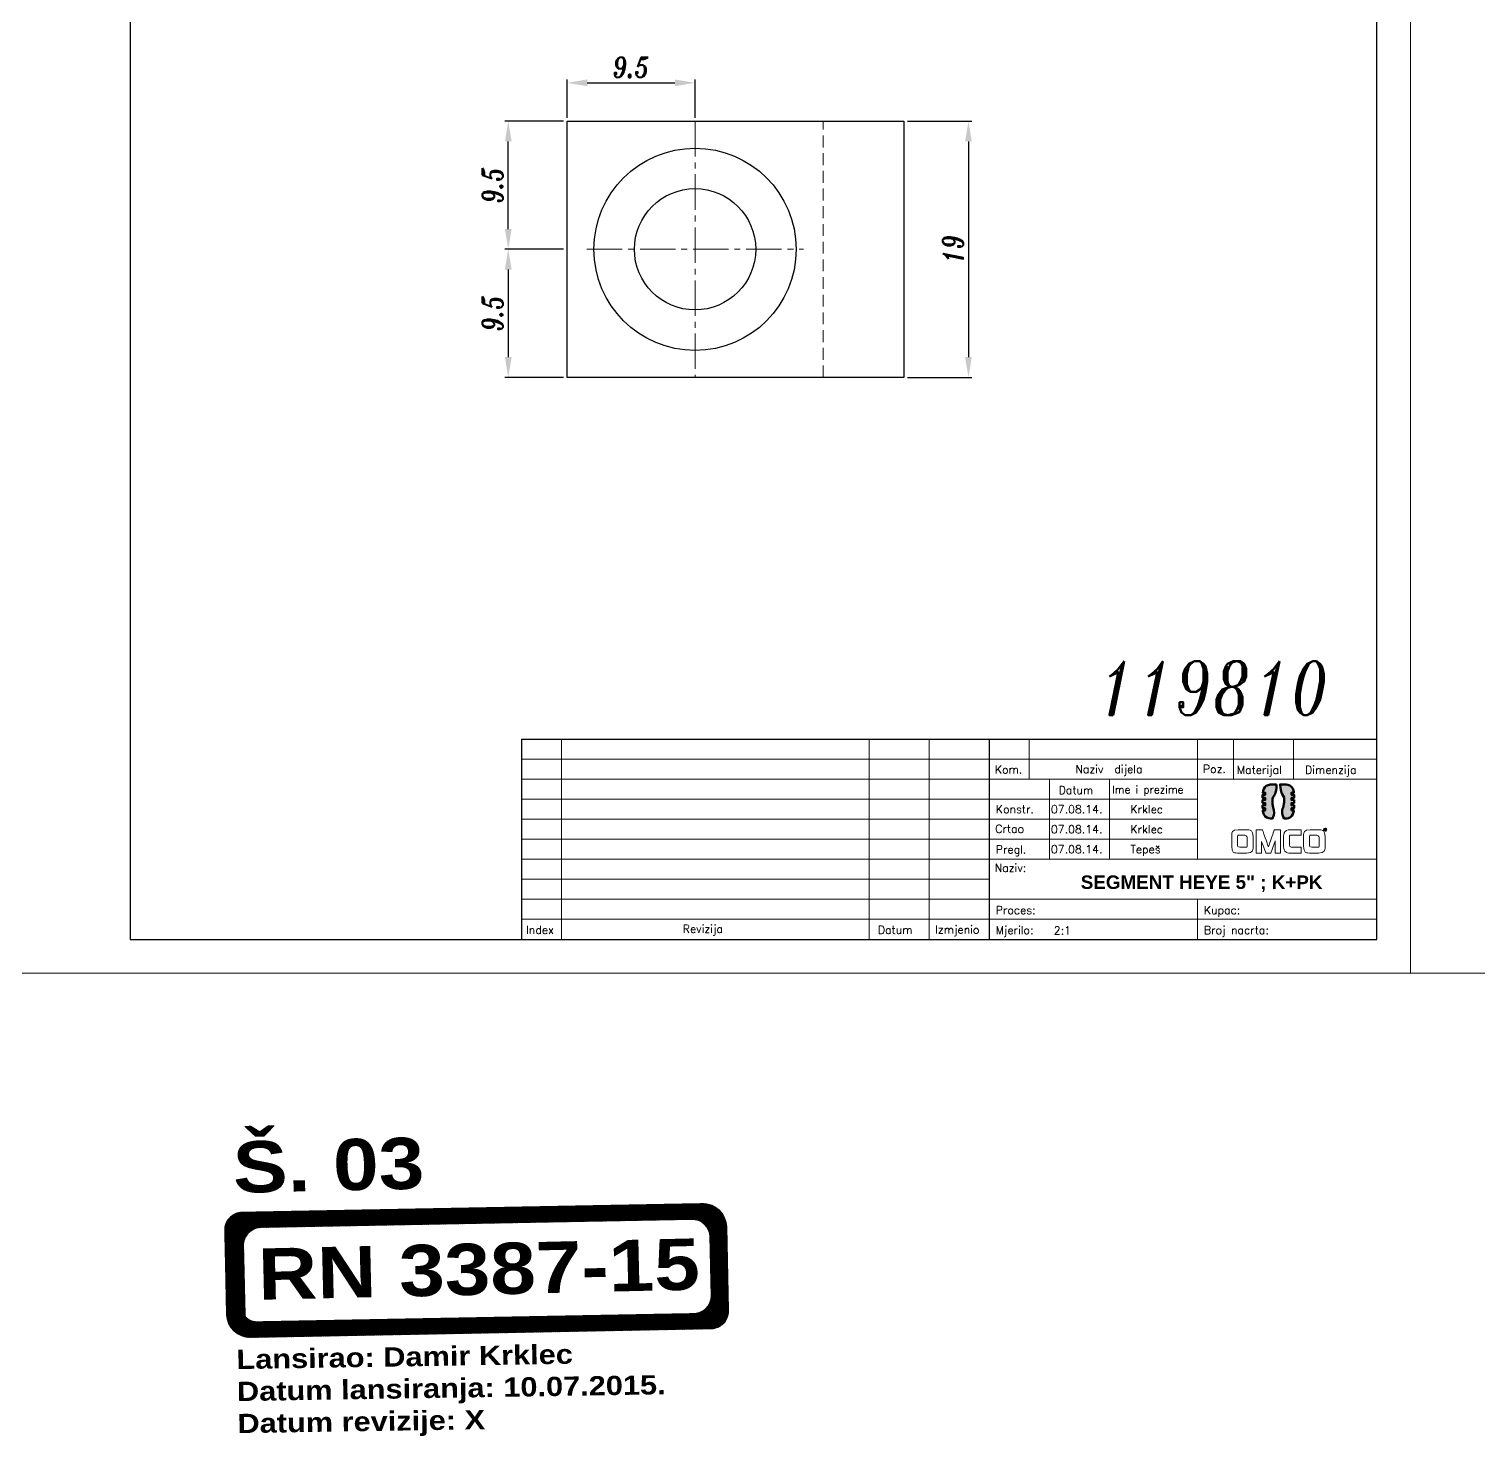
# Model space of a CAD drawing. Extents: x 39 to 1045, y -86 to 613.
# Drawn here: x 254.4 to 469.4, y -56.3 to 152.4 of the extents above; entities that cross this region are included whole.
import ezdxf

# ---------------------------------------------------------------- set-up
doc = ezdxf.new("R2010")
doc.units = 0
doc.header["$LTSCALE"] = 7
doc.header["$MEASUREMENT"] = 0
doc.linetypes.add('CENTER2', pattern=[1.125, 0.75, -0.125, 0.125, -0.125])
doc.linetypes.add('HIDDEN', pattern=[0.375, 0.25, -0.125])
doc.layers.get('0').update_dxf_attribs({"linetype": 'CONTINUOUS', "lineweight": 15})
for name, color, linetype, lineweight in [('1', 1, 'CENTER2', 15), ('2', 2, 'HIDDEN', 15), ('3', 3, 'CONTINUOUS', 30), ('4', 5, 'CONTINUOUS', 50)]:
    doc.layers.add(name, color=color, linetype=linetype, lineweight=lineweight)
doc.styles.add('ITALICT', font='ITALICT.shx', dxfattribs={"width": 0.8, "height": 3})
doc.styles.add('ROMANS', font='romans.shx')
doc.styles.get("Standard").update_dxf_attribs({"font": 'isocp.shx', "height": 3})
doc.dimstyles.new('2', dxfattribs={"dimtxt": 3, "dimasz": 3, "dimexe": 0.5, "dimexo": 0.5, "dimgap": 0.8, "dimtad": 1, "dimlfac": 0.5, "dimdsep": 46, "dimtxsty": 'ITALICT', "dimcen": 0, "dimazin": 2, "dimtfac": 1, "dimtmove": 0, "dimatfit": 3, "dimfxl": 1, "dimtvp": 13.888889, "dimtolj": 1, "dimarcsym": 0})
pattern_1 = [(45, (277.9227, -46.1618), (-0.04939141, 0.04939141), [])]

# ---------------------------------------------------------------- blocks, each defined once
blk = doc.blocks.new('*D112')
at = {"color": 0, "lineweight": -2, "transparency": 16777216}
for p, q in [((333.74, 138.72), (325.02, 138.72)), ((325.52, 122.72), (325.52, 135.72)), ((333.74, 119.72), (325.02, 119.72))]:
    blk.add_line(p, q, dxfattribs=at)
at = {"color": 0, "transparency": 16777216}
for points in [[(325.02, 135.72), (326.02, 135.72), (325.52, 138.72)], [(325.02, 122.72), (326.02, 122.72), (325.52, 119.72)]]:
    blk.add_solid(points, dxfattribs=at)
at = {"color": 0, "transparency": 16777216, "insert": (323.22, 129.22), "char_height": 3, "attachment_point": 5, "rotation": 90, "style": 'ITALICT'}
blk.add_mtext('\\A1;9.5', dxfattribs=at)
blk = doc.blocks.new('*D113')
at = {"color": 0, "lineweight": -2, "transparency": 16777216}
for p, q in [((333.74, 119.72), (325.02, 119.72)), ((325.52, 116.72), (325.52, 103.72)), ((333.74, 100.72), (325.02, 100.72))]:
    blk.add_line(p, q, dxfattribs=at)
at = {"color": 0, "transparency": 16777216}
for points in [[(325.02, 116.72), (326.02, 116.72), (325.52, 119.72)], [(325.02, 103.72), (326.02, 103.72), (325.52, 100.72)]]:
    blk.add_solid(points, dxfattribs=at)
at = {"color": 0, "transparency": 16777216, "insert": (323.22, 110.22), "char_height": 3, "attachment_point": 5, "rotation": 90, "style": 'ITALICT'}
blk.add_mtext('\\A1;9.5', dxfattribs=at)
blk = doc.blocks.new('*D114')
at = {"color": 0, "lineweight": -2, "transparency": 16777216}
for p, q in [((334.24, 139.22), (334.24, 144.91)), ((337.24, 144.41), (350.24, 144.41)), ((353.24, 139.22), (353.24, 144.91))]:
    blk.add_line(p, q, dxfattribs=at)
at = {"color": 0, "transparency": 16777216}
for points in [[(337.24, 144.91), (337.24, 143.91), (334.24, 144.41)], [(350.24, 144.91), (350.24, 143.91), (353.24, 144.41)]]:
    blk.add_solid(points, dxfattribs=at)
at = {"color": 0, "transparency": 16777216, "insert": (343.74, 146.71), "char_height": 3, "attachment_point": 5, "style": 'ITALICT'}
blk.add_mtext('\\A1;9.5', dxfattribs=at)
blk = doc.blocks.new('*D115')
at = {"color": 0, "lineweight": -2, "transparency": 16777216}
for p, q in [((384.74, 138.72), (394.3, 138.72)), ((393.8, 135.72), (393.8, 103.72)), ((384.74, 100.72), (394.3, 100.72))]:
    blk.add_line(p, q, dxfattribs=at)
at = {"color": 0, "transparency": 16777216}
for points in [[(393.3, 135.72), (394.3, 135.72), (393.8, 138.72)], [(393.3, 103.72), (394.3, 103.72), (393.8, 100.72)]]:
    blk.add_solid(points, dxfattribs=at)
at = {"color": 0, "transparency": 16777216, "insert": (391.5, 119.72), "char_height": 3, "attachment_point": 5, "rotation": 90, "style": 'ITALICT'}
blk.add_mtext('\\A1;19', dxfattribs=at)

msp = doc.modelspace()

# ---------------------------------------------------------------- hatches: boundary and pattern name
h = msp.add_hatch()
h.set_pattern_fill('ANSI31', color=1, scale=0.0055, style=0)
h.set_pattern_definition([(45, (277.922697, -46.1618), (-0.012347852, 0.012347852), [])])
h.paths.add_polyline_path([(354.8279, -39.6621, 0.41522729), (357.4177, -36.9639), (357.1389, -24.4212, 0.33879662), (355.132, -21.9167, 0.05237956), (354.4004, -21.8417, 0.00407107), (354.3431, -21.8423), (286.0416, -23.1242, 0.41522729), (283.4518, -25.8224), (283.7283, -38.2581, 0.00407107), (283.73, -38.3154, 0.05237956), (283.8349, -39.0434, 0.33879662), (286.4195, -40.9459)])
h.paths.add_polyline_path([(355.6238, -35.4573, -0.41522729), (353.034, -38.1555), (288.365, -39.3691, -0.18828344), (286.5635, -38.7045, -0.20868191), (285.6761, -36.7883), (285.4657, -27.3248, -0.41522729), (288.0555, -24.6266), (352.7245, -23.413, -0.41320056), (355.4134, -25.9938), (355.4305, -26.7637)], flags=16)
h = msp.add_hatch()
h.set_pattern_fill('ANSI31', color=254, scale=0.022, style=0)
h.set_pattern_definition(pattern_1)
h.paths.add_polyline_path([(286.4195, -40.9459, -0.33879662), (283.8349, -39.0434, 0.3486048), (287.3134, -41.6993), (355.6149, -40.4175, 0.41522729), (358.2047, -37.7193), (357.9283, -25.2835, 0.3486048), (355.132, -21.9167, -0.33879662), (357.1389, -24.4212), (357.4177, -36.9639, -0.41522729), (354.8279, -39.6621)])
h = msp.add_hatch()
h.set_pattern_fill('ANSI31', color=254, scale=0.022, style=0)
h.set_pattern_definition(pattern_1)
h.paths.add_polyline_path([(355.4134, -25.9938, 0.41320056), (352.7245, -23.413), (288.0555, -24.6266, 0.41522729), (285.4657, -27.3248), (285.6761, -36.7883, 0.20868191), (286.5635, -38.7045, -0.09285073), (286.4801, -38.3081), (286.2527, -28.0802, -0.41522729), (288.8425, -25.382), (352.7416, -24.1828, -0.41320056), (355.4305, -26.7637)])
at = {"layer": '4'}
h = msp.add_hatch(color=142, dxfattribs=at)
edge = h.paths.add_edge_path()
edge.add_spline(control_points=[(438.8947, 37.9961), (438.8947, 38.6345), (439.4568, 38.8053), (439.5184, 40.3372)], knot_values=[0.95238095, 0.95238095, 0.95238095, 0.95238095, 1, 1, 1, 1], degree=3, periodic=0)
edge.add_spline(control_points=[(439.5184, 40.3372), (439.5184, 40.3372), (438.8699, 40.3372), (438.8699, 40.3372)], knot_values=[0, 0, 0, 0, 0.04761905, 0.04761905, 0.04761905, 0.04761905], degree=3, periodic=0)
edge.add_spline(control_points=[(438.8699, 40.3372), (437.7753, 40.3372), (437.5257, 39.4929), (437.4688, 39.1073), (437.4688, 39.1073), (437.4688, 39.1073), (437.5615, 39.1073), (437.6543, 39.1073)], knot_values=[0.04761905, 0.04761905, 0.04761905, 0.04761905, 0.0952381, 0.0952381, 0.0952381, 0.0952381, 0.11904762, 0.11904762, 0.11904762, 0.11904762], degree=3, periodic=0)
edge.add_spline(control_points=[(437.6543, 39.1073), (437.7471, 39.1073), (437.8399, 39.1073), (437.8399, 39.1073)], knot_values=[0.11904762, 0.11904762, 0.11904762, 0.11904762, 0.14285714, 0.14285714, 0.14285714, 0.14285714], degree=3, periodic=0)
edge.add_spline(control_points=[(437.8399, 39.1073), (437.8399, 39.1073), (437.8399, 38.7968), (437.8399, 38.7968)], knot_values=[0.14285714, 0.14285714, 0.14285714, 0.14285714, 0.19047571, 0.19047571, 0.19047571, 0.19047571], degree=3, periodic=0)
edge.add_spline(control_points=[(437.8399, 38.7968), (437.8399, 38.7968), (437.8399, 38.7968), (437.8399, 38.7968), (437.8399, 38.7968), (437.8399, 38.7968), (437.7428, 38.7968), (437.6458, 38.7968)], knot_values=[0.19047571, 0.19047571, 0.19047571, 0.19047571, 0.19047619, 0.19047619, 0.19047619, 0.19047619, 0.21428571, 0.21428571, 0.21428571, 0.21428571], degree=3, periodic=0)
edge.add_spline(control_points=[(437.6458, 38.7968), (437.5487, 38.7968), (437.4517, 38.7968), (437.4517, 38.7968), (437.4517, 38.7968), (437.4517, 38.7968), (437.4517, 38.6827), (437.4517, 38.5686)], knot_values=[0.21428571, 0.21428571, 0.21428571, 0.21428571, 0.23809524, 0.23809524, 0.23809524, 0.23809524, 0.26190476, 0.26190476, 0.26190476, 0.26190476], degree=3, periodic=0)
edge.add_spline(control_points=[(437.4517, 38.5686), (437.4517, 38.4544), (437.4517, 38.3403), (437.4517, 38.3403), (437.4517, 38.3403), (437.4517, 38.3403), (437.5487, 38.3403), (437.6458, 38.3403)], knot_values=[0.26190476, 0.26190476, 0.26190476, 0.26190476, 0.28571429, 0.28571429, 0.28571429, 0.28571429, 0.30952381, 0.30952381, 0.30952381, 0.30952381], degree=3, periodic=0)
edge.add_spline(control_points=[(437.6458, 38.3403), (437.7428, 38.3403), (437.8399, 38.3403), (437.8399, 38.3403)], knot_values=[0.30952381, 0.30952381, 0.30952381, 0.30952381, 0.33333333, 0.33333333, 0.33333333, 0.33333333], degree=3, periodic=0)
edge.add_spline(control_points=[(437.8399, 38.3403), (437.8399, 38.3403), (437.8399, 38.0298), (437.8399, 38.0298)], knot_values=[0.33333333, 0.33333333, 0.33333333, 0.33333333, 0.3809519, 0.3809519, 0.3809519, 0.3809519], degree=3, periodic=0)
edge.add_spline(control_points=[(437.8399, 38.0298), (437.8399, 38.0298), (437.8399, 38.0298), (437.8399, 38.0298), (437.8399, 38.0298), (437.8399, 38.0298), (437.7428, 38.0298), (437.6458, 38.0298)], knot_values=[0.3809519, 0.3809519, 0.3809519, 0.3809519, 0.38095238, 0.38095238, 0.38095238, 0.38095238, 0.4047619, 0.4047619, 0.4047619, 0.4047619], degree=3, periodic=0)
edge.add_spline(control_points=[(437.6458, 38.0298), (437.5487, 38.0298), (437.4517, 38.0298), (437.4517, 38.0298), (437.4517, 38.0298), (437.4517, 38.0298), (437.4517, 37.9157), (437.4517, 37.8016)], knot_values=[0.4047619, 0.4047619, 0.4047619, 0.4047619, 0.42857143, 0.42857143, 0.42857143, 0.42857143, 0.45238095, 0.45238095, 0.45238095, 0.45238095], degree=3, periodic=0)
edge.add_spline(control_points=[(437.4517, 37.8016), (437.4517, 37.6875), (437.4517, 37.5734), (437.4517, 37.5734), (437.4517, 37.5734), (437.4517, 37.5734), (437.5487, 37.5734), (437.6458, 37.5734)], knot_values=[0.45238095, 0.45238095, 0.45238095, 0.45238095, 0.47619048, 0.47619048, 0.47619048, 0.47619048, 0.5, 0.5, 0.5, 0.5], degree=3, periodic=0)
edge.add_spline(control_points=[(437.6458, 37.5734), (437.7428, 37.5734), (437.8399, 37.5734), (437.8399, 37.5734)], knot_values=[0.5, 0.5, 0.5, 0.5, 0.52380952, 0.52380952, 0.52380952, 0.52380952], degree=3, periodic=0)
edge.add_spline(control_points=[(437.8399, 37.5734), (437.8399, 37.5734), (437.8399, 37.2628), (437.8399, 37.2628)], knot_values=[0.52380952, 0.52380952, 0.52380952, 0.52380952, 0.5714281, 0.5714281, 0.5714281, 0.5714281], degree=3, periodic=0)
edge.add_spline(control_points=[(437.8399, 37.2628), (437.8399, 37.2628), (437.8399, 37.2628), (437.8399, 37.2628), (437.8399, 37.2628), (437.8399, 37.2628), (437.7428, 37.2628), (437.6458, 37.2628)], knot_values=[0.5714281, 0.5714281, 0.5714281, 0.5714281, 0.57142857, 0.57142857, 0.57142857, 0.57142857, 0.5952381, 0.5952381, 0.5952381, 0.5952381], degree=3, periodic=0)
edge.add_spline(control_points=[(437.6458, 37.2628), (437.5487, 37.2628), (437.4517, 37.2628), (437.4517, 37.2628), (437.4517, 37.2628), (437.4517, 37.2628), (437.4517, 37.1487), (437.4517, 37.0346)], knot_values=[0.5952381, 0.5952381, 0.5952381, 0.5952381, 0.61904762, 0.61904762, 0.61904762, 0.61904762, 0.64285714, 0.64285714, 0.64285714, 0.64285714], degree=3, periodic=0)
edge.add_spline(control_points=[(437.4517, 37.0346), (437.4517, 36.9205), (437.4517, 36.8064), (437.4517, 36.8064), (437.4517, 36.8064), (437.4517, 36.8064), (437.5487, 36.8064), (437.6458, 36.8064)], knot_values=[0.64285714, 0.64285714, 0.64285714, 0.64285714, 0.66666667, 0.66666667, 0.66666667, 0.66666667, 0.69047619, 0.69047619, 0.69047619, 0.69047619], degree=3, periodic=0)
edge.add_spline(control_points=[(437.6458, 36.8064), (437.7428, 36.8064), (437.8399, 36.8064), (437.8399, 36.8064)], knot_values=[0.69047619, 0.69047619, 0.69047619, 0.69047619, 0.71428571, 0.71428571, 0.71428571, 0.71428571], degree=3, periodic=0)
edge.add_spline(control_points=[(437.8399, 36.8064), (437.8399, 36.8064), (437.8399, 36.4958), (437.8399, 36.4958)], knot_values=[0.71428571, 0.71428571, 0.71428571, 0.71428571, 0.76190429, 0.76190429, 0.76190429, 0.76190429], degree=3, periodic=0)
edge.add_spline(control_points=[(437.8399, 36.4958), (437.8399, 36.4958), (437.8399, 36.4958), (437.8399, 36.4958), (437.8399, 36.4958), (437.8399, 36.4958), (437.4658, 36.4958), (437.4658, 36.4958)], knot_values=[0.76190429, 0.76190429, 0.76190429, 0.76190429, 0.76190476, 0.76190476, 0.76190476, 0.76190476, 0.80952381, 0.80952381, 0.80952381, 0.80952381], degree=3, periodic=0)
edge.add_spline(control_points=[(437.4658, 36.4958), (437.5981, 35.3262), (438.6313, 35.2659), (438.7841, 35.2659)], knot_values=[0.80952381, 0.80952381, 0.80952381, 0.80952381, 0.85714286, 0.85714286, 0.85714286, 0.85714286], degree=3, periodic=0)
edge.add_spline(control_points=[(438.7841, 35.2659), (438.7841, 35.2659), (438.8987, 35.2659), (438.8987, 35.2659)], knot_values=[0.85714286, 0.85714286, 0.85714286, 0.85714286, 0.9047619, 0.9047619, 0.9047619, 0.9047619], degree=3, periodic=0)
edge.add_spline(control_points=[(438.8987, 35.2659), (439.4413, 36.0461), (438.8947, 37.1832), (438.8947, 37.9961)], knot_values=[0.9047619, 0.9047619, 0.9047619, 0.9047619, 0.95238095, 0.95238095, 0.95238095, 0.95238095], degree=3, periodic=0)
h = msp.add_hatch(color=253, dxfattribs=at)
edge = h.paths.add_edge_path()
edge.add_spline(control_points=[(441.7225, 37.5734), (441.7225, 37.5734), (441.7225, 37.5734), (441.7225, 37.5734), (441.7225, 37.5734), (441.7225, 37.5734), (441.8195, 37.5734), (441.9166, 37.5734)], knot_values=[0.23809476, 0.23809476, 0.23809476, 0.23809476, 0.23809524, 0.23809524, 0.23809524, 0.23809524, 0.26190476, 0.26190476, 0.26190476, 0.26190476], degree=3, periodic=0)
edge.add_spline(control_points=[(441.9166, 37.5734), (442.0136, 37.5734), (442.1107, 37.5734), (442.1107, 37.5734), (442.1107, 37.5734), (442.1107, 37.5734), (442.1107, 37.6875), (442.1107, 37.8016)], knot_values=[0.26190476, 0.26190476, 0.26190476, 0.26190476, 0.28571429, 0.28571429, 0.28571429, 0.28571429, 0.30952381, 0.30952381, 0.30952381, 0.30952381], degree=3, periodic=0)
edge.add_spline(control_points=[(442.1107, 37.8016), (442.1107, 37.9157), (442.1107, 38.0298), (442.1107, 38.0298), (442.1107, 38.0298), (442.1107, 38.0298), (442.0136, 38.0298), (441.9166, 38.0298)], knot_values=[0.30952381, 0.30952381, 0.30952381, 0.30952381, 0.33333333, 0.33333333, 0.33333333, 0.33333333, 0.35714286, 0.35714286, 0.35714286, 0.35714286], degree=3, periodic=0)
edge.add_spline(control_points=[(441.9166, 38.0298), (441.8195, 38.0298), (441.7225, 38.0298), (441.7225, 38.0298)], knot_values=[0.35714286, 0.35714286, 0.35714286, 0.35714286, 0.38095238, 0.38095238, 0.38095238, 0.38095238], degree=3, periodic=0)
edge.add_spline(control_points=[(441.7225, 38.0298), (441.7225, 38.0298), (441.7225, 38.3403), (441.7225, 38.3403)], knot_values=[0.38095238, 0.38095238, 0.38095238, 0.38095238, 0.42857095, 0.42857095, 0.42857095, 0.42857095], degree=3, periodic=0)
edge.add_spline(control_points=[(441.7225, 38.3403), (441.7225, 38.3403), (441.7225, 38.3403), (441.7225, 38.3403), (441.7225, 38.3403), (441.7225, 38.3403), (441.8195, 38.3403), (441.9166, 38.3403)], knot_values=[0.42857095, 0.42857095, 0.42857095, 0.42857095, 0.42857143, 0.42857143, 0.42857143, 0.42857143, 0.45238095, 0.45238095, 0.45238095, 0.45238095], degree=3, periodic=0)
edge.add_spline(control_points=[(441.9166, 38.3403), (442.0136, 38.3403), (442.1107, 38.3403), (442.1107, 38.3403), (442.1107, 38.3403), (442.1107, 38.3403), (442.1107, 38.4544), (442.1107, 38.5686)], knot_values=[0.45238095, 0.45238095, 0.45238095, 0.45238095, 0.47619048, 0.47619048, 0.47619048, 0.47619048, 0.5, 0.5, 0.5, 0.5], degree=3, periodic=0)
edge.add_spline(control_points=[(442.1107, 38.5686), (442.1107, 38.6827), (442.1107, 38.7968), (442.1107, 38.7968), (442.1107, 38.7968), (442.1107, 38.7968), (442.0136, 38.7968), (441.9166, 38.7968)], knot_values=[0.5, 0.5, 0.5, 0.5, 0.52380952, 0.52380952, 0.52380952, 0.52380952, 0.54761905, 0.54761905, 0.54761905, 0.54761905], degree=3, periodic=0)
edge.add_spline(control_points=[(441.9166, 38.7968), (441.8195, 38.7968), (441.7225, 38.7968), (441.7225, 38.7968)], knot_values=[0.54761905, 0.54761905, 0.54761905, 0.54761905, 0.57142857, 0.57142857, 0.57142857, 0.57142857], degree=3, periodic=0)
edge.add_spline(control_points=[(441.7225, 38.7968), (441.7225, 38.7968), (441.7225, 39.1073), (441.7225, 39.1073)], knot_values=[0.57142857, 0.57142857, 0.57142857, 0.57142857, 0.61904714, 0.61904714, 0.61904714, 0.61904714], degree=3, periodic=0)
edge.add_spline(control_points=[(441.7225, 39.1073), (441.7225, 39.1073), (441.7225, 39.1073), (441.7225, 39.1073), (441.7225, 39.1073), (441.7225, 39.1073), (442.0954, 39.1073), (442.0954, 39.1073)], knot_values=[0.61904714, 0.61904714, 0.61904714, 0.61904714, 0.61904762, 0.61904762, 0.61904762, 0.61904762, 0.66666667, 0.66666667, 0.66666667, 0.66666667], degree=3, periodic=0)
edge.add_spline(control_points=[(442.0954, 39.1073), (441.9589, 40.2693), (440.9307, 40.3372), (440.7783, 40.3372), (440.7783, 40.3372), (440.7783, 40.3372), (440.0438, 40.3372), (440.0438, 40.3372)], knot_values=[0.66666667, 0.66666667, 0.66666667, 0.66666667, 0.71428571, 0.71428571, 0.71428571, 0.71428572, 0.76190476, 0.76190476, 0.76190476, 0.76190476], degree=3, periodic=0)
edge.add_spline(control_points=[(440.0438, 40.3372), (440.1054, 38.8053), (440.6678, 38.6345), (440.6678, 37.9961)], knot_values=[0.76190476, 0.76190476, 0.76190476, 0.76190476, 0.80952381, 0.80952381, 0.80952381, 0.80952381], degree=3, periodic=0)
edge.add_spline(control_points=[(440.6678, 37.9961), (440.6678, 37.1832), (440.1211, 36.0461), (440.6637, 35.2659)], knot_values=[0.80952381, 0.80952381, 0.80952381, 0.80952381, 0.85714286, 0.85714286, 0.85714286, 0.85714286], degree=3, periodic=0)
edge.add_spline(control_points=[(440.6637, 35.2659), (440.6637, 35.2659), (440.7009, 35.2659), (440.7009, 35.2659)], knot_values=[0.85714286, 0.85714286, 0.85714286, 0.85714286, 0.9047619, 0.9047619, 0.9047619, 0.9047619], degree=3, periodic=0)
edge.add_spline(control_points=[(440.7009, 35.2659), (441.7956, 35.2659), (442.04, 36.1102), (442.0947, 36.4958), (442.0947, 36.4958), (442.0947, 36.4958), (442.0017, 36.4958), (441.9086, 36.4958)], knot_values=[0.9047619, 0.9047619, 0.9047619, 0.9047619, 0.95238095, 0.95238095, 0.95238095, 0.95238095, 0.97619048, 0.97619048, 0.97619048, 0.97619048], degree=3, periodic=0)
edge.add_spline(control_points=[(441.9086, 36.4958), (441.8155, 36.4958), (441.7225, 36.4958), (441.7225, 36.4958)], knot_values=[0.97619048, 0.97619048, 0.97619048, 0.97619048, 1, 1, 1, 1], degree=3, periodic=0)
edge.add_spline(control_points=[(441.7225, 36.4958), (441.7225, 36.4958), (441.7225, 36.8064), (441.7225, 36.8064)], knot_values=[0, 0, 0, 0, 0.04761857, 0.04761857, 0.04761857, 0.04761857], degree=3, periodic=0)
edge.add_spline(control_points=[(441.7225, 36.8064), (441.7225, 36.8064), (441.7225, 36.8064), (441.7225, 36.8064), (441.7225, 36.8064), (441.7225, 36.8064), (441.8195, 36.8064), (441.9166, 36.8064)], knot_values=[0.04761857, 0.04761857, 0.04761857, 0.04761857, 0.04761905, 0.04761905, 0.04761905, 0.04761905, 0.07142857, 0.07142857, 0.07142857, 0.07142857], degree=3, periodic=0)
edge.add_spline(control_points=[(441.9166, 36.8064), (442.0136, 36.8064), (442.1107, 36.8064), (442.1107, 36.8064), (442.1107, 36.8064), (442.1107, 36.8064), (442.1107, 36.9205), (442.1107, 37.0346)], knot_values=[0.07142857, 0.07142857, 0.07142857, 0.07142857, 0.0952381, 0.0952381, 0.0952381, 0.0952381, 0.11904762, 0.11904762, 0.11904762, 0.11904762], degree=3, periodic=0)
edge.add_spline(control_points=[(442.1107, 37.0346), (442.1107, 37.1487), (442.1107, 37.2628), (442.1107, 37.2628), (442.1107, 37.2628), (442.1107, 37.2628), (442.0136, 37.2628), (441.9166, 37.2628)], knot_values=[0.11904762, 0.11904762, 0.11904762, 0.11904762, 0.14285714, 0.14285714, 0.14285714, 0.14285714, 0.16666667, 0.16666667, 0.16666667, 0.16666667], degree=3, periodic=0)
edge.add_spline(control_points=[(441.9166, 37.2628), (441.8195, 37.2628), (441.7225, 37.2628), (441.7225, 37.2628)], knot_values=[0.16666667, 0.16666667, 0.16666667, 0.16666667, 0.19047619, 0.19047619, 0.19047619, 0.19047619], degree=3, periodic=0)
edge.add_spline(control_points=[(441.7225, 37.2628), (441.7225, 37.2628), (441.7225, 37.5734), (441.7225, 37.5734)], knot_values=[0.19047619, 0.19047619, 0.19047619, 0.19047619, 0.23809476, 0.23809476, 0.23809476, 0.23809476], degree=3, periodic=0)

# ---------------------------------------------------------------- linework, layer by layer
for p, q in [((459.4079, 612.9628), (459.4079, 12.3608)), ((459.4079, 12.3608), (459.4079, 309.3608)), ((333.4442, 47.0548), (333.4442, 17.3608)), ((379.079, 47.0548), (379.079, 17.3608)), ((387.9872, 47.0548), (387.9872, 17.3608)), ((402.8342, 47.0548), (402.8342, 41.116)), ((427.7772, 47.0548), (427.7772, 29.2384)), ((433.1221, 47.0548), (433.1221, 41.116)), ((442.0303, 47.0548), (442.0303, 41.116)), ((327.5054, 44.0854), (454.4079, 44.0854)), ((454.4079, 41.116), (327.5054, 41.116)), ((405.8036, 41.116), (405.8036, 29.2384)), ((414.7118, 41.116), (414.7118, 29.2384)), ((327.5054, 38.1466), (427.7772, 38.1466)), ((327.5054, 35.1772), (427.7772, 35.1772)), ((327.5054, 32.2078), (427.7772, 32.2078)), ((327.5054, 29.2384), (454.4079, 29.2384)), ((396.8954, 26.269), (327.5054, 26.269)), ((327.5054, 23.2996), (454.4079, 23.2996)), ((427.7772, 23.2996), (427.7772, 17.3608)), ((327.5054, 20.3302), (454.4079, 20.3302)), ((249.4079, 12.3608), (459.4079, 12.3608)), ((459.4079, 12.3608), (879.4079, 12.3608))]:
    msp.add_line(p, q)
at = {"color": 7}
for p, q in [((286.0416, -23.1242), (354.3431, -21.8423)), ((288.0555, -24.6266), (352.7245, -23.413)), ((288.8425, -25.382), (352.7416, -24.1828)), ((357.1389, -24.4212), (357.4177, -36.9639)), ((357.9283, -25.2835), (358.2047, -37.7193)), ((283.4518, -25.8224), (283.7283, -38.2581)), ((285.4657, -27.3248), (285.6761, -36.7883)), ((355.4134, -25.9938), (355.6238, -35.4573)), ((286.2527, -28.0802), (286.4801, -38.3081)), ((288.365, -39.3691), (353.034, -38.1555)), ((286.4195, -40.9459), (354.8279, -39.6621)), ((287.3134, -41.6993), (355.6149, -40.4175))]:
    msp.add_line(p, q, dxfattribs=at)
for centre, radius, start, end in [((286.0912, -25.7637), 2.64, 91.075154, 181.273388), ((352.7741, -26.0525), 2.64, 1.273388, 91.075154), ((354.4091, -25.3617), 3.52, 1.273388, 91.075154), ((354.4995, -24.4799), 2.64, 1.273388, 91.075154), ((288.1051, -27.2662), 2.64, 91.075154, 181.273388), ((288.8921, -28.0215), 2.64, 91.075154, 181.273388), ((352.7912, -26.8223), 2.64, 1.273388, 91.075154), ((352.9844, -35.516), 2.64, 271.075154, 1.273388), ((287.2474, -38.1799), 3.52, 181.273388, 271.075154), ((286.37, -38.3064), 2.64, 181.273388, 271.075154), ((288.3154, -36.7296), 2.64, 181.273388, 271.075154), ((287.5798, -38.2837), 1.1, 181.273388, 202.49237), ((354.7784, -37.0226), 2.64, 271.075154, 1.273388), ((355.5653, -37.7779), 2.64, 271.075154, 1.273388)]:
    msp.add_arc(centre, radius, start, end, dxfattribs=at)
for points, knots in [([(435.0698, 30.1584), (435.0698, 30.1584), (433.7647, 30.1584), (433.7647, 30.1584), (433.7647, 30.1584), (433.6535, 30.1584), (432.8575, 30.2051), (432.8575, 31.1709), (432.8575, 31.1709), (432.8575, 31.1709), (432.8575, 32.6457), (432.8575, 32.6457), (432.8575, 32.6457), (432.8575, 32.6457), (432.8575, 33.6114), (433.8232, 33.6114), (433.8232, 33.6114), (433.8232, 33.6114), (435.1225, 33.6114), (435.1225, 33.6114), (435.1225, 33.6114), (435.2337, 33.6114), (436.0297, 33.5587), (436.0297, 32.593), (436.0297, 32.593), (436.0297, 32.593), (436.0297, 31.1241), (436.0297, 31.1241), (436.0297, 31.1241), (436.0297, 31.1241), (436.0355, 30.1584), (435.0698, 30.1584)], [0, 0, 0, 0, 0.125, 0.125, 0.125, 0.1875, 0.25, 0.25, 0.25, 0.3125, 0.375, 0.375, 0.375, 0.4375, 0.5, 0.5, 0.5, 0.5625, 0.625, 0.625, 0.625, 0.6875, 0.75, 0.75, 0.75, 0.8125, 0.875, 0.875, 0.875, 0.9375, 1, 1, 1, 1]), ([(435.1517, 32.3941), (435.1517, 32.3941), (435.1517, 32.792), (434.8123, 32.792), (434.8123, 32.792), (434.8123, 32.792), (433.8466, 32.792), (433.8466, 32.792), (433.8466, 32.792), (433.8466, 32.792), (433.7354, 32.7862), (433.7354, 32.675), (433.7354, 32.675), (433.7354, 32.675), (433.7354, 31.4284), (433.7354, 31.4284), (433.7354, 31.4284), (433.7354, 31.4284), (433.7354, 31.0362), (434.0749, 31.0362), (434.0749, 31.0362), (434.0749, 31.0362), (435.0406, 31.0362), (435.0406, 31.0362), (435.0406, 31.0362), (435.0406, 31.0362), (435.1517, 31.0362), (435.1517, 31.1475), (435.1517, 31.1475), (435.1517, 31.1475), (435.1517, 32.3941), (435.1517, 32.3941)], [0, 0, 0, 0, 0.125, 0.125, 0.125, 0.1875, 0.25, 0.25, 0.25, 0.3125, 0.375, 0.375, 0.375, 0.4375, 0.5, 0.5, 0.5, 0.5625, 0.625, 0.625, 0.625, 0.6875, 0.75, 0.75, 0.75, 0.8125, 0.875, 0.875, 0.875, 0.9375, 1, 1, 1, 1]), ([(439.3188, 30.1584), (439.3188, 30.1584), (439.3188, 31.9669), (439.3188, 31.9669), (439.3188, 31.9669), (439.3188, 31.9669), (438.6867, 30.1584), (438.6867, 30.1584), (438.6867, 30.1584), (438.6867, 30.1584), (437.9259, 30.1584), (437.9259, 30.1584), (437.9259, 30.1584), (437.9259, 30.1584), (437.2822, 31.885), (437.2822, 31.885), (437.2822, 31.885), (437.2822, 31.885), (437.2822, 30.1584), (437.2822, 30.1584), (437.2822, 30.1584), (437.2822, 30.1584), (436.4685, 30.1584), (436.4685, 30.1584), (436.4685, 30.1584), (436.4685, 30.1584), (436.4685, 33.6114), (436.4685, 33.6114), (436.4685, 33.6114), (436.4685, 33.6114), (437.4108, 33.6114), (437.4108, 33.6114), (437.4108, 33.6114), (437.4108, 33.6114), (438.3179, 31.0655), (438.3179, 31.0655), (438.3179, 31.0655), (438.3179, 31.0655), (439.1842, 33.6114), (439.1842, 33.6114), (439.1842, 33.6114), (439.1842, 33.6114), (440.109, 33.6114), (440.109, 33.6114), (440.109, 33.6114), (440.109, 33.6114), (440.109, 30.1584), (440.109, 30.1584), (440.109, 30.1584), (440.109, 30.1584), (439.3188, 30.1584), (439.3188, 30.1584)], [0, 0, 0, 0, 0.07692308, 0.07692308, 0.07692308, 0.11538462, 0.15384615, 0.15384615, 0.15384615, 0.19230769, 0.23076923, 0.23076923, 0.23076923, 0.26923077, 0.30769231, 0.30769231, 0.30769231, 0.34615385, 0.38461538, 0.38461538, 0.38461538, 0.42307692, 0.46153846, 0.46153846, 0.46153846, 0.5, 0.53846154, 0.53846154, 0.53846154, 0.57692308, 0.61538462, 0.61538462, 0.61538462, 0.65384615, 0.69230769, 0.69230769, 0.69230769, 0.73076923, 0.76923077, 0.76923077, 0.76923077, 0.80769231, 0.84615385, 0.84615385, 0.84615385, 0.88461538, 0.92307692, 0.92307692, 0.92307692, 0.96153846, 1, 1, 1, 1]), ([(443.1524, 31.0362), (443.1524, 31.0362), (441.7651, 31.0362), (441.7651, 31.0362), (441.7651, 31.0362), (441.4257, 31.0362), (441.4256, 31.4284), (441.4256, 31.4284), (441.4256, 31.4284), (441.4256, 31.4284), (441.4257, 32.675), (441.4257, 32.675), (441.4257, 32.675), (441.4257, 32.7862), (441.5369, 32.792), (441.5369, 32.792), (441.5369, 32.792), (441.5369, 32.792), (443.1524, 32.792), (443.1524, 32.792), (443.1524, 32.792), (443.1524, 32.792), (443.1524, 33.6114), (443.1524, 33.6114), (443.1524, 33.6114), (443.1524, 33.6114), (441.5136, 33.6114), (441.5136, 33.6114), (441.5136, 33.6114), (440.5479, 33.6114), (440.5479, 32.6457), (440.5479, 32.6457), (440.5479, 32.6457), (440.5479, 32.6457), (440.5479, 31.1709), (440.5479, 31.1709), (440.5479, 31.1709), (440.5479, 30.2051), (441.3438, 30.1584), (441.455, 30.1584), (441.455, 30.1584), (441.455, 30.1584), (443.1524, 30.1584), (443.1524, 30.1584), (443.1524, 30.1584), (443.1524, 30.1584), (443.1524, 31.0362), (443.1524, 31.0362)], [0, 0, 0, 0, 0.08333333, 0.08333333, 0.08333333, 0.125, 0.16666667, 0.16666667, 0.16666667, 0.20833333, 0.25, 0.25, 0.25, 0.29166667, 0.33333333, 0.33333333, 0.33333333, 0.375, 0.41666667, 0.41666667, 0.41666667, 0.45833333, 0.5, 0.5, 0.5, 0.54166667, 0.58333333, 0.58333333, 0.58333333, 0.625, 0.66666667, 0.66666667, 0.66666667, 0.70833333, 0.75, 0.75, 0.75, 0.79166667, 0.83333333, 0.83333333, 0.83333333, 0.875, 0.91666667, 0.91666667, 0.91666667, 0.95833333, 1, 1, 1, 1]), ([(445.7449, 30.1584), (445.7449, 30.1584), (444.4398, 30.1584), (444.4398, 30.1584), (444.4398, 30.1584), (444.3287, 30.1584), (443.5328, 30.2051), (443.5328, 31.1709), (443.5328, 31.1709), (443.5328, 31.1709), (443.5328, 32.6457), (443.5328, 32.6457), (443.5328, 32.6457), (443.5328, 32.6457), (443.5328, 33.6114), (444.4984, 33.6114), (444.4984, 33.6114), (444.4984, 33.6114), (445.7977, 33.6114), (445.7977, 33.6114), (445.7977, 33.6114), (445.9089, 33.6114), (446.7048, 33.5587), (446.7048, 32.593), (446.7048, 32.593), (446.7048, 32.593), (446.7048, 31.1241), (446.7048, 31.1241), (446.7048, 31.1241), (446.7048, 31.1241), (446.7106, 30.1584), (445.7449, 30.1584)], [0, 0, 0, 0, 0.125, 0.125, 0.125, 0.1875, 0.25, 0.25, 0.25, 0.3125, 0.375, 0.375, 0.375, 0.4375, 0.5, 0.5, 0.5, 0.5625, 0.625, 0.625, 0.625, 0.6875, 0.75, 0.75, 0.75, 0.8125, 0.875, 0.875, 0.875, 0.9375, 1, 1, 1, 1]), ([(445.8269, 32.3941), (445.8269, 32.3941), (445.8269, 32.792), (445.4874, 32.792), (445.4874, 32.792), (445.4874, 32.792), (444.5218, 32.792), (444.5218, 32.792), (444.5218, 32.792), (444.5218, 32.792), (444.4105, 32.7862), (444.4105, 32.675), (444.4105, 32.675), (444.4105, 32.675), (444.4105, 31.4284), (444.4105, 31.4284), (444.4105, 31.4284), (444.4105, 31.4284), (444.4105, 31.0362), (444.7501, 31.0362), (444.7501, 31.0362), (444.7501, 31.0362), (445.7157, 31.0362), (445.7157, 31.0362), (445.7157, 31.0362), (445.7157, 31.0362), (445.8269, 31.0362), (445.8269, 31.1475), (445.8269, 31.1475), (445.8269, 31.1475), (445.8269, 32.3941), (445.8269, 32.3941)], [0, 0, 0, 0, 0.125, 0.125, 0.125, 0.1875, 0.25, 0.25, 0.25, 0.3125, 0.375, 0.375, 0.375, 0.4375, 0.5, 0.5, 0.5, 0.5625, 0.625, 0.625, 0.625, 0.6875, 0.75, 0.75, 0.75, 0.8125, 0.875, 0.875, 0.875, 0.9375, 1, 1, 1, 1]), ([(446.7186, 33.3923), (446.59, 33.3923), (446.4857, 33.4968), (446.4857, 33.6252), (446.4857, 33.6252), (446.4857, 33.7538), (446.59, 33.8582), (446.7186, 33.8582), (446.7186, 33.8582), (446.8471, 33.8582), (446.9516, 33.7537), (446.9516, 33.6252), (446.9516, 33.6252), (446.9516, 33.4968), (446.8471, 33.3923), (446.7186, 33.3923)], [0, 0, 0, 0, 0.25, 0.25, 0.25, 0.375, 0.5, 0.5, 0.5, 0.625, 0.75, 0.75, 0.75, 0.875, 1, 1, 1, 1]), ([(446.7186, 33.8068), (446.619, 33.8068), (446.5371, 33.7249), (446.5371, 33.6252), (446.5371, 33.6252), (446.5371, 33.5256), (446.619, 33.4438), (446.7186, 33.4438), (446.7186, 33.4438), (446.8183, 33.4438), (446.9002, 33.5256), (446.9002, 33.6252), (446.9002, 33.6252), (446.9002, 33.7249), (446.8183, 33.8068), (446.7186, 33.8068)], [0, 0, 0, 0, 0.25, 0.25, 0.25, 0.375, 0.5, 0.5, 0.5, 0.625, 0.75, 0.75, 0.75, 0.875, 1, 1, 1, 1]), ([(446.7716, 33.5851), (446.7716, 33.5851), (446.8199, 33.5113), (446.8199, 33.5113), (446.8199, 33.5113), (446.8199, 33.5113), (446.7555, 33.5113), (446.7555, 33.5113), (446.7555, 33.5113), (446.7555, 33.5113), (446.7154, 33.5771), (446.7154, 33.5771), (446.7154, 33.5771), (446.7154, 33.5771), (446.6896, 33.5771), (446.6896, 33.5771), (446.6896, 33.5771), (446.6896, 33.5771), (446.6896, 33.5113), (446.6896, 33.5113), (446.6896, 33.5113), (446.6896, 33.5113), (446.6318, 33.5113), (446.6318, 33.5113), (446.6318, 33.5113), (446.6318, 33.5113), (446.6318, 33.7473), (446.6318, 33.7473), (446.6318, 33.7473), (446.6318, 33.7473), (446.7347, 33.7473), (446.7347, 33.7473), (446.7347, 33.7473), (446.7539, 33.7473), (446.8247, 33.7473), (446.8247, 33.6623), (446.8247, 33.6623), (446.8247, 33.6173), (446.7974, 33.5949), (446.7716, 33.5851)], [0, 0, 0, 0, 0.1, 0.1, 0.1, 0.15, 0.2, 0.2, 0.2, 0.25, 0.3, 0.3, 0.3, 0.35, 0.4, 0.4, 0.4, 0.45, 0.5, 0.5, 0.5, 0.55, 0.6, 0.6, 0.6, 0.65, 0.7, 0.7, 0.7, 0.75, 0.8, 0.8, 0.8, 0.85, 0.9, 0.9, 0.9, 0.95, 1, 1, 1, 1]), ([(446.7202, 33.6976), (446.7202, 33.6976), (446.6896, 33.6976), (446.6896, 33.6976), (446.6896, 33.6976), (446.6896, 33.6976), (446.6896, 33.6237), (446.6896, 33.6237), (446.6896, 33.6237), (446.6896, 33.6237), (446.7202, 33.6237), (446.7202, 33.6237), (446.7202, 33.6237), (446.7507, 33.6237), (446.7635, 33.635), (446.7635, 33.6623), (446.7635, 33.6623), (446.7635, 33.6895), (446.7507, 33.6976), (446.7202, 33.6976)], [0, 0, 0, 0, 0.2, 0.2, 0.2, 0.3, 0.4, 0.4, 0.4, 0.5, 0.6, 0.6, 0.6, 0.7, 0.8, 0.8, 0.8, 0.9, 1, 1, 1, 1])]:
    msp.add_open_spline(points, degree=3, knots=knots)
at = {"layer": '1'}
for p, q in [((353.2373, 138.7177), (353.2373, 100.7177)), ((337.1949, 119.7177), (369.3411, 119.7177))]:
    msp.add_line(p, q, dxfattribs=at)
at = {"layer": '2'}
msp.add_line((372.2373, 100.7177), (372.2373, 138.7177), dxfattribs=at)
at = {"layer": '3'}
for p, q in [((269.4079, 304.3608), (269.4079, 17.3608)), ((454.4079, 17.3608), (454.4079, 304.3608)), ((334.2373, 138.7177), (384.2373, 138.7177)), ((334.2373, 100.7177), (334.2373, 138.7177)), ((384.2373, 138.7177), (384.2373, 100.7177)), ((384.2373, 100.7177), (334.2373, 100.7177)), ((327.5054, 47.0548), (327.5054, 17.3608)), ((327.5054, 47.0548), (454.4079, 47.0548)), ((396.8954, 47.0548), (396.8954, 17.3608)), ((269.4079, 17.3608), (454.4079, 17.3608))]:
    msp.add_line(p, q, dxfattribs=at)
at = {"layer": '3', "linetype": 'ByBlock'}
msp.add_line((327.5054, 17.3608), (454.4079, 17.3608), dxfattribs=at)
at = {"layer": '3'}
for radius in [15, 9]:
    msp.add_circle((353.2373, 119.7177), radius, dxfattribs=at)
at = {"layer": '4', "color": 142}
msp.add_open_spline([(439.5184, 40.3372), (439.5184, 40.3372), (438.8699, 40.3372), (438.8699, 40.3372), (438.8699, 40.3372), (437.7753, 40.3372), (437.5257, 39.4929), (437.4688, 39.1073), (437.4688, 39.1073), (437.4688, 39.1073), (437.8399, 39.1073), (437.8399, 39.1073), (437.8399, 39.1073), (437.8399, 39.1073), (437.8399, 38.7968), (437.8399, 38.7968), (437.8399, 38.7968), (437.8399, 38.7968), (437.4517, 38.7968), (437.4517, 38.7968), (437.4517, 38.7968), (437.4517, 38.7968), (437.4517, 38.3403), (437.4517, 38.3403), (437.4517, 38.3403), (437.4517, 38.3403), (437.8399, 38.3403), (437.8399, 38.3403), (437.8399, 38.3403), (437.8399, 38.3403), (437.8399, 38.0298), (437.8399, 38.0298), (437.8399, 38.0298), (437.8399, 38.0298), (437.4517, 38.0298), (437.4517, 38.0298), (437.4517, 38.0298), (437.4517, 38.0298), (437.4517, 37.5734), (437.4517, 37.5734), (437.4517, 37.5734), (437.4517, 37.5734), (437.8399, 37.5734), (437.8399, 37.5734), (437.8399, 37.5734), (437.8399, 37.5734), (437.8399, 37.2628), (437.8399, 37.2628), (437.8399, 37.2628), (437.8399, 37.2628), (437.4517, 37.2628), (437.4517, 37.2628), (437.4517, 37.2628), (437.4517, 37.2628), (437.4517, 36.8064), (437.4517, 36.8064), (437.4517, 36.8064), (437.4517, 36.8064), (437.8399, 36.8064), (437.8399, 36.8064), (437.8399, 36.8064), (437.8399, 36.8064), (437.8399, 36.4958), (437.8399, 36.4958), (437.8399, 36.4958), (437.8399, 36.4958), (437.4658, 36.4958), (437.4658, 36.4958), (437.4658, 36.4958), (437.5981, 35.3262), (438.6313, 35.2659), (438.7841, 35.2659), (438.7841, 35.2659), (438.7841, 35.2659), (438.8987, 35.2659), (438.8987, 35.2659), (438.8987, 35.2659), (439.4413, 36.0461), (438.8947, 37.1832), (438.8947, 37.9961), (438.8947, 37.9961), (438.8947, 38.6345), (439.4568, 38.8053), (439.5184, 40.3372)], degree=3, knots=[0, 0, 0, 0, 0.04761905, 0.04761905, 0.04761905, 0.07142857, 0.0952381, 0.0952381, 0.0952381, 0.11904762, 0.14285714, 0.14285714, 0.14285714, 0.16666667, 0.19047619, 0.19047619, 0.19047619, 0.21428571, 0.23809524, 0.23809524, 0.23809524, 0.26190476, 0.28571429, 0.28571429, 0.28571429, 0.30952381, 0.33333333, 0.33333333, 0.33333333, 0.35714286, 0.38095238, 0.38095238, 0.38095238, 0.4047619, 0.42857143, 0.42857143, 0.42857143, 0.45238095, 0.47619048, 0.47619048, 0.47619048, 0.5, 0.52380952, 0.52380952, 0.52380952, 0.54761905, 0.57142857, 0.57142857, 0.57142857, 0.5952381, 0.61904762, 0.61904762, 0.61904762, 0.64285714, 0.66666667, 0.66666667, 0.66666667, 0.69047619, 0.71428571, 0.71428571, 0.71428571, 0.73809524, 0.76190476, 0.76190476, 0.76190476, 0.78571429, 0.80952381, 0.80952381, 0.80952381, 0.83333333, 0.85714286, 0.85714286, 0.85714286, 0.88095238, 0.9047619, 0.9047619, 0.9047619, 0.92857143, 0.95238095, 0.95238095, 0.95238095, 0.97619048, 1, 1, 1, 1], dxfattribs=at)
at = {"layer": '4', "color": 253}
msp.add_open_spline([(441.7225, 36.4958), (441.7225, 36.4958), (441.7225, 36.8064), (441.7225, 36.8064), (441.7225, 36.8064), (441.7225, 36.8064), (442.1107, 36.8064), (442.1107, 36.8064), (442.1107, 36.8064), (442.1107, 36.8064), (442.1107, 37.2628), (442.1107, 37.2628), (442.1107, 37.2628), (442.1107, 37.2628), (441.7225, 37.2628), (441.7225, 37.2628), (441.7225, 37.2628), (441.7225, 37.2628), (441.7225, 37.5734), (441.7225, 37.5734), (441.7225, 37.5734), (441.7225, 37.5734), (442.1107, 37.5734), (442.1107, 37.5734), (442.1107, 37.5734), (442.1107, 37.5734), (442.1107, 38.0298), (442.1107, 38.0298), (442.1107, 38.0298), (442.1107, 38.0298), (441.7225, 38.0298), (441.7225, 38.0298), (441.7225, 38.0298), (441.7225, 38.0298), (441.7225, 38.3403), (441.7225, 38.3403), (441.7225, 38.3403), (441.7225, 38.3403), (442.1107, 38.3403), (442.1107, 38.3403), (442.1107, 38.3403), (442.1107, 38.3403), (442.1107, 38.7968), (442.1107, 38.7968), (442.1107, 38.7968), (442.1107, 38.7968), (441.7225, 38.7968), (441.7225, 38.7968), (441.7225, 38.7968), (441.7225, 38.7968), (441.7225, 39.1073), (441.7225, 39.1073), (441.7225, 39.1073), (441.7225, 39.1073), (442.0954, 39.1073), (442.0954, 39.1073), (442.0954, 39.1073), (441.9589, 40.2693), (440.9307, 40.3372), (440.7783, 40.3372), (440.7783, 40.3372), (440.7783, 40.3372), (440.0438, 40.3372), (440.0438, 40.3372), (440.0438, 40.3372), (440.1054, 38.8053), (440.6678, 38.6345), (440.6678, 37.9961), (440.6678, 37.9961), (440.6678, 37.1832), (440.1211, 36.0461), (440.6637, 35.2659), (440.6637, 35.2659), (440.6637, 35.2659), (440.7009, 35.2659), (440.7009, 35.2659), (440.7009, 35.2659), (441.7956, 35.2659), (442.04, 36.1102), (442.0947, 36.4958), (442.0947, 36.4958), (442.0947, 36.4958), (441.7225, 36.4958), (441.7225, 36.4958)], degree=3, knots=[0, 0, 0, 0, 0.04761905, 0.04761905, 0.04761905, 0.07142857, 0.0952381, 0.0952381, 0.0952381, 0.11904762, 0.14285714, 0.14285714, 0.14285714, 0.16666667, 0.19047619, 0.19047619, 0.19047619, 0.21428571, 0.23809524, 0.23809524, 0.23809524, 0.26190476, 0.28571429, 0.28571429, 0.28571429, 0.30952381, 0.33333333, 0.33333333, 0.33333333, 0.35714286, 0.38095238, 0.38095238, 0.38095238, 0.4047619, 0.42857143, 0.42857143, 0.42857143, 0.45238095, 0.47619048, 0.47619048, 0.47619048, 0.5, 0.52380952, 0.52380952, 0.52380952, 0.54761905, 0.57142857, 0.57142857, 0.57142857, 0.5952381, 0.61904762, 0.61904762, 0.61904762, 0.64285714, 0.66666667, 0.66666667, 0.66666667, 0.69047619, 0.71428571, 0.71428571, 0.71428571, 0.73809524, 0.76190476, 0.76190476, 0.76190476, 0.78571429, 0.80952381, 0.80952381, 0.80952381, 0.83333333, 0.85714286, 0.85714286, 0.85714286, 0.88095238, 0.9047619, 0.9047619, 0.9047619, 0.92857143, 0.95238095, 0.95238095, 0.95238095, 0.97619048, 1, 1, 1, 1], dxfattribs=at)

# ---------------------------------------------------------------- texts
at = {"style": 'ITALICT', "width": 0.8}
msp.add_text('119810', height=8, dxfattribs=at).set_placement((412.7846, 50.6327))
at = {"style": 'ROMANS'}
for s, height, p in [('Kom.', 1.18776, (397.7175, 41.9503)), ('Naziv  dijela', 1.18776, (409.6563, 42.0151)), ('Poz.', 1.18776, (428.5961, 42.0367)), ('Materijal', 1.18776, (433.6298, 41.905)), ('Dimenzija', 1.18776, (443.7493, 41.9077)), ('Datum', 1.18776, (407.184, 38.9012)), ('Ime i prezime', 1.128372, (415.121, 39.0129)), ('Konstr.', 1.18776, (397.8612, 36.059)), ('07.08.14.', 1.18776, (406.0405, 36.059)), ('Krklec', 1.18776, (417.8296, 36.059)), ('Crtao', 1.18776, (397.7822, 33.1592)), ('07.08.14.', 1.18776, (406.0405, 33.0896)), ('Krklec', 1.18776, (417.8296, 33.0896)), ('Pregl.', 1.18776, (397.8612, 30.1014)), ('07.08.14.', 1.18776, (406.0405, 30.1202)), ('Tepeš', 1.18776, (417.8296, 30.1202)), ('Naziv:', 1.18776, (397.6995, 27.3645)), ('Proces:', 1.18776, (397.8433, 21.1048)), ('Kupac:', 1.18776, (428.7251, 21.1048)), ('Revizija', 1.18776, (351.4158, 18.3074)), ('Datum', 1.18776, (380.363, 18.1718)), ('Izmjenio', 1.18776, (388.8631, 18.2062)), ('Mjerilo:', 1.18776, (397.8433, 18.1354)), ('Broj nacrta:', 1.18776, (428.7328, 18.1337)), ('Index', 1.18776, (328.1682, 18.1615)), ('2:1', 1.18776, (406.4688, 18.0903))]:
    msp.add_text(s, height=height, dxfattribs=at).set_placement(p)
at = {"insert": (402.7001, 26.8385), "char_height": 2, "width": 60.961128, "attachment_point": 1, "style": 'ROMANS'}
msp.add_mtext('{\\fArial|b1|i0|c238|p34;          SEGMENT HEYE 5" ; K+PK}', dxfattribs=at)
at = {"color": 1, "attachment_point": 1}
for s, insert, char_height, width, rotation in [('{\\fArial Black|b1|i0|c238|p34;Š. 03}', (284.5744, -12.6611), 7.6032, 76.085732, 1.3375), ('{\\fArial Black|b1|i0|c0|p34;RN \\fArial Black|b1|i0|c238|p34;3387\\fArial Black|b1|i0|c0|p34;-15}', (288.303, -28.5121), 7.6032, 76.085732, 1.3375), ('{\\fArial Black|b1|i0|c238|p34;Lansirao: Damir Krklec\\PDatum lansiranja: 10.07.2015.\\PDatum revizije: X}', (285.1695, -43.5347), 2.8512, 252.560755, 0.917299)]:
    msp.add_mtext(s, dxfattribs=dict(at, insert=insert, char_height=char_height, width=width, rotation=rotation))

# ---------------------------------------------------------------- dimensions: what is measured, and where the dimension line sits
dim = msp.add_linear_dim(base=(353.2373, 144.4069), p1=(334.2373, 138.7177), p2=(353.2373, 138.7177), dimstyle='2')
dim.commit()
dim.dimension.update_dxf_attribs({"geometry": '*D114', "text_midpoint": (343.7373, 146.7069)})
for base, p1, p2, picture, middle in [((325.5158, 138.7177), (334.2373, 119.7177), (334.2373, 138.7177), '*D112', (323.2158, 129.2177)), ((393.7984, 100.7177), (384.2373, 138.7177), (384.2373, 100.7177), '*D115', (391.4984, 119.7177)), ((325.5158, 100.7177), (334.2373, 119.7177), (334.2373, 100.7177), '*D113', (323.2158, 110.2177))]:
    dim = msp.add_linear_dim(base=base, p1=p1, p2=p2, angle=90, dimstyle='2')
    dim.commit()
    dim.dimension.update_dxf_attribs({"geometry": picture, "text_midpoint": middle})

doc.saveas('drawing.dxf')
